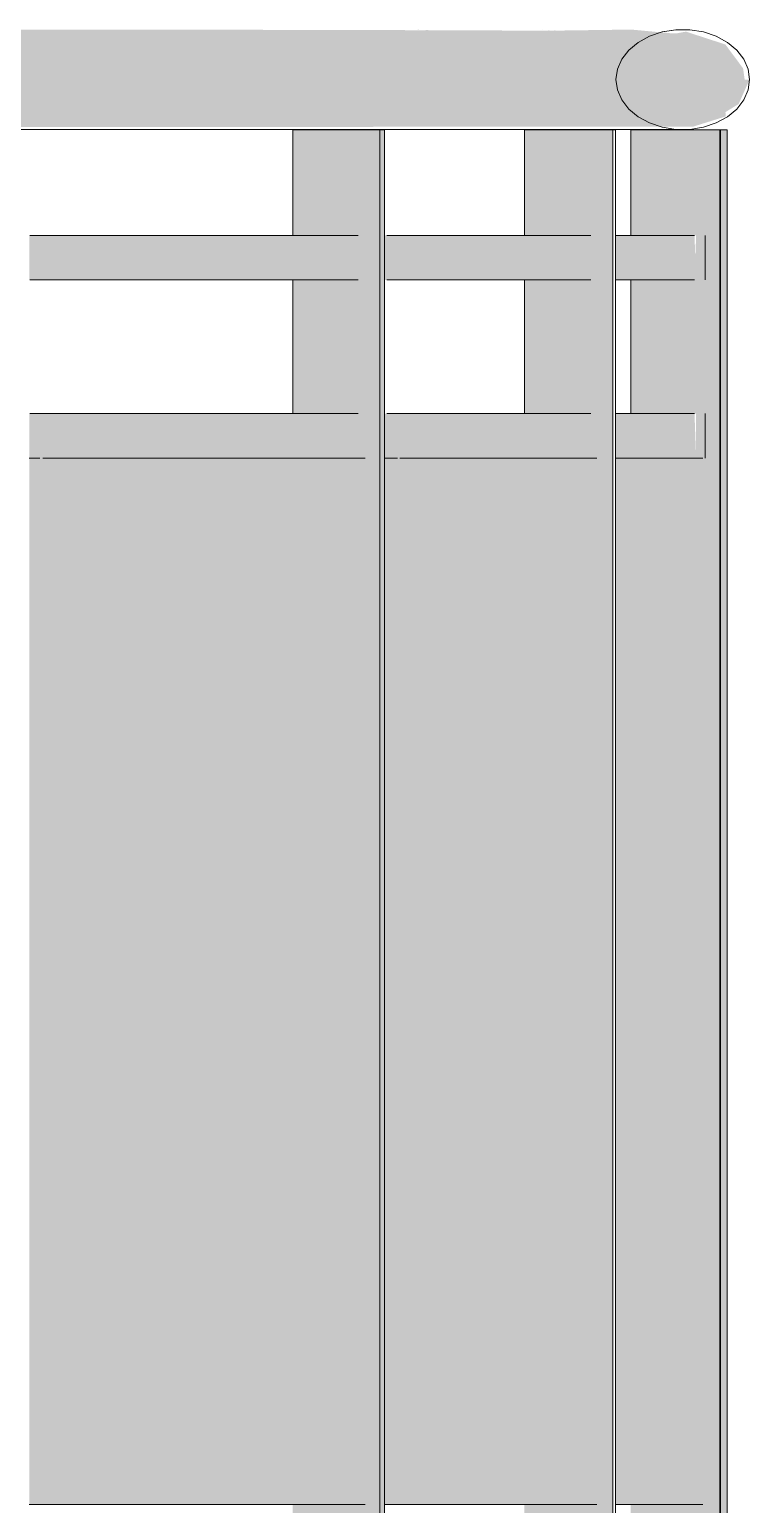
# Model space of a CAD drawing. Header units: inches. Extents: x 21380 to 98133, y -290 to 853.
# Drawn here: x 32606.87 to 32623.04, y 4 to 37.12 of the extents above; entities that cross this region are included whole.
import ezdxf

# ---------------------------------------------------------------- set-up
doc = ezdxf.new("R2010")
doc.units = ezdxf.units.IN
doc.header["$MEASUREMENT"] = 0
doc.layers.add('A-FLOR-HRAL', color=11, linetype='Continuous', lineweight=9)

# ---------------------------------------------------------------- blocks, each defined once
blk = doc.blocks.new('Railing - 2_ x 1_2_-V102-Building Section - North_South looking East _ Fitness Center')
at = {"layer": 'A-FLOR-HRAL'}
blk.add_hatch(color=256, dxfattribs=at).paths.add_polyline_path([(22266.9, 0), (22267.053, 0), (22267.053, 34.869), (22266.9, 34.869), (22266.9, 3.197)], flags=0)
for p, q in [((22267.053, 34.869), (22266.885, 34.869)), ((22267.053, 0), (22267.053, 34.869))]:
    blk.add_line(p, q, dxfattribs=at)
blk = doc.blocks.new('Railing - 2_ x 1_2_-V103-Building Section - North_South looking East _ Fitness Center')
at = {"layer": 'A-FLOR-HRAL'}
blk.add_hatch(color=256, dxfattribs=at).paths.add_polyline_path([(22265.857, 0), (22266.885, 0), (22266.885, 34.869), (22264.886, 34.869), (22264.886, 32.5), (22266.354, 32.5), (22266.317, 31.5), (22264.886, 31.5), (22264.886, 28.5), (22266.354, 28.5), (22266.354, 27.5), (22266.487, 27.5), (22266.487, 4), (22264.886, 4), (22264.886, 1), (22265.857, 1)], flags=0)
for p, q in [((22266.885, 34.869), (22264.886, 34.869)), ((22264.886, 32.501), (22264.886, 34.869)), ((22266.9, 34.869), (22266.885, 34.869)), ((22266.885, 0), (22266.885, 34.869)), ((22266.9, 34.869), (22266.9, 0)), ((22264.886, 28.5), (22264.886, 31.5))]:
    blk.add_line(p, q, dxfattribs=at)
blk = doc.blocks.new('Railing - 2_ 8_-V104-Building Section - North_South looking East _ Fitness Center')
at = {"layer": 'A-FLOR-HRAL'}
blk.add_hatch(color=256, dxfattribs=at).paths.add_polyline_path([(22266.487, 4), (22266.487, 27.5), (22264.541, 27.5), (22264.541, 4)], flags=0)
for p, q in [((22266.504, 27.5), (22266.265, 27.5)), ((22264.541, 4), (22266.504, 4))]:
    blk.add_line(p, q, dxfattribs=at)
blk = doc.blocks.new('Railing - 2_ x 1_2_-V105-Building Section - North_South looking East _ Fitness Center')
at = {"layer": 'A-FLOR-HRAL'}
blk.add_hatch(color=256, dxfattribs=at).paths.add_polyline_path([(22264.185, 0), (22264.482, 0), (22264.482, 34.869), (22262.496, 34.869), (22262.496, 32.5), (22263.936, 32.5), (22263.936, 31.5), (22262.496, 31.5), (22262.496, 28.5), (22263.936, 28.5), (22263.936, 27.5), (22264.087, 27.5), (22264.087, 4), (22262.496, 4), (22262.496, 1), (22263.437, 1), (22263.437, 0)], flags=0)
for p, q in [((22264.482, 34.869), (22262.496, 34.869)), ((22262.496, 32.501), (22262.496, 34.869)), ((22264.541, 34.869), (22264.482, 34.869)), ((22264.482, 0), (22264.482, 34.869)), ((22264.541, 34.869), (22264.541, 0)), ((22262.496, 28.5), (22262.496, 31.5))]:
    blk.add_line(p, q, dxfattribs=at)
blk = doc.blocks.new('Railing - 2_ 8_-V106-Building Section - North_South looking East _ Fitness Center')
at = {"layer": 'A-FLOR-HRAL'}
blk.add_hatch(color=256, dxfattribs=at).paths.add_polyline_path([(22259.352, 4), (22264.087, 4), (22264.087, 27.5), (22259.352, 27.5), (22259.352, 8.081)], flags=0)
for p, q in [((22259.643, 27.5), (22259.352, 27.5)), ((22264.124, 27.5), (22263.412, 27.5)), ((22259.352, 4), (22264.124, 4))]:
    blk.add_line(p, q, dxfattribs=at)
blk = doc.blocks.new('Railing - 2_ x 1_2_-V107-Building Section - North_South looking East _ Fitness Center')
at = {"layer": 'A-FLOR-HRAL'}
for points in [[(22258.859, 0), (22259.249, 0), (22259.249, 34.869), (22257.291, 34.869), (22257.291, 32.5), (22258.717, 32.5), (22258.717, 31.5), (22257.291, 31.5), (22257.291, 28.5), (22258.717, 28.5), (22258.717, 27.5), (22258.859, 27.5), (22258.859, 4), (22257.291, 4), (22257.291, 1), (22258.239, 1), (22258.239, 0)], [(22259.343, 0), (22259.352, 0), (22259.343, 34.869), (22259.249, 34.869), (22259.249, 0)]]:
    blk.add_hatch(color=256, dxfattribs=at).paths.add_polyline_path(points, flags=0)
for p, q in [((22259.249, 34.869), (22257.291, 34.869)), ((22257.291, 32.501), (22257.291, 34.869)), ((22259.352, 34.869), (22259.249, 34.869)), ((22259.249, 0), (22259.249, 34.869)), ((22259.352, 34.869), (22259.352, 0)), ((22257.291, 28.5), (22257.291, 31.5))]:
    blk.add_line(p, q, dxfattribs=at)
blk = doc.blocks.new('Railing - 2_ 8_-V108-Building Section - North_South looking East _ Fitness Center')
at = {"layer": 'A-FLOR-HRAL'}
blk.add_hatch(color=256, dxfattribs=at).paths.add_polyline_path([(22251.373, 4), (22258.859, 4), (22258.859, 27.5), (22251.373, 27.5), (22251.373, 17.849)], flags=0)
for p, q in [((22251.611, 27.5), (22251.373, 27.5)), ((22258.916, 27.5), (22258.101, 27.5)), ((22251.373, 4), (22258.916, 4))]:
    blk.add_line(p, q, dxfattribs=at)
blk = doc.blocks.new('Railing - Railing-939582-Building Section - North_South looking East _ Fitness Center')
at = {"layer": 'A-FLOR-HRAL'}
h = blk.add_hatch(color=256, dxfattribs=at)
h.paths.add_polyline_path([(21906.053, 36.9), (21917.177, 36.984), (21923.628, 37.124), (21906.053, 37.07), (21906.053, 36.904)], flags=0)
h.paths.add_polyline_path([(22263.4, 37.091), (22262.814, 37.122), (22263.338, 37.092)], flags=0)
h.paths.add_polyline_path([(22232.579, 37.092), (22237.2, 37.108), (22232.26, 37.096)], flags=0)
h.paths.add_polyline_path([(22260.66, 37.098), (22259.98, 37.122), (22260.545, 37.098)], flags=0)
h.paths.add_polyline_path([(22191.77, 37.108), (22195.228, 37.117), (22191.687, 37.108)], flags=0)
h.paths.add_polyline_path([(22170.559, 37.124), (22170.559, 37.124), (22169.306, 37.124)], flags=0)
for points in [[(22267.314, 36), (22267.444, 36), (22267.408, 36.253), (22267.01, 36.788), (22266.127, 37.076), (22265.931, 37.041), (22265.761, 37.042), (22264.895, 37.123), (22263.126, 37.098), (22259.343, 37.111), (22253.308, 37.124), (22220.609, 37.117), (22195.087, 37.117), (21939.789, 36.998), (21943.396, 36.813), (21945.582, 36.6), (21947.641, 36), (22267.231, 36)], [(21975.626, 34.875), (22171.314, 34.876), (22265.4, 34.943), (22266.003, 34.943), (22266.29, 34.944), (22267.017, 35.172), (22267.013, 35.27), (22267.309, 35.451), (22267.553, 36), (21947.641, 36), (21944.631, 35.301), (21939.789, 35.001), (21936.643, 34.916), (21939.789, 34.884), (21973.681, 34.875)]]:
    blk.add_hatch(color=256, dxfattribs=at).paths.add_polyline_path(points, flags=0)
h = blk.add_hatch(color=256, dxfattribs=at)
h.paths.add_polyline_path([(21937.795, 31.5), (21948.503, 31.5), (21948.503, 32.5), (21937.795, 32.5)], flags=0)
h.paths.add_polyline_path([(22266.317, 31.5), (22266.354, 31.5), (22266.317, 32.5), (22264.541, 32.5), (22264.541, 31.5), (22265.61, 31.5)], flags=0)
h.paths.add_polyline_path([(21949.062, 31.5), (21980.109, 31.5), (21980.109, 32.5), (21949.062, 32.5), (21949.062, 32.369)], flags=0)
h.paths.add_polyline_path([(22263.936, 31.5), (22263.936, 32.5), (22259.352, 32.5), (22259.352, 31.5), (22262.788, 31.5)], flags=0)
h.paths.add_polyline_path([(21980.711, 31.5), (22011.133, 31.5), (22011.133, 32.5), (21980.711, 32.5), (21980.711, 31.832)], flags=0)
h.paths.add_polyline_path([(22258.717, 31.5), (22258.717, 32.5), (22251.373, 32.5), (22251.373, 31.5), (22258.101, 31.5)], flags=0)
h.paths.add_polyline_path([(22011.77, 31.5), (22041.329, 31.5), (22041.329, 32.5), (22011.77, 32.5), (22011.77, 32.293)], flags=0)
h.paths.add_polyline_path([(22250.71, 31.5), (22250.71, 32.5), (22240.667, 32.5), (22240.667, 31.5), (22249.659, 31.5)], flags=0)
h.paths.add_polyline_path([(22041.995, 31.5), (22070.448, 31.5), (22070.448, 32.5), (22041.995, 32.5), (22041.995, 31.756)], flags=0)
h.paths.add_polyline_path([(22239.968, 31.5), (22239.968, 32.5), (22227.319, 32.479), (22227.319, 31.5), (22238.406, 31.5)], flags=0)
h.paths.add_polyline_path([(22071.145, 31.5), (22098.29, 31.5), (22098.29, 32.5), (22071.145, 32.5), (22071.145, 32.218)], flags=0)
h.paths.add_polyline_path([(22226.622, 31.5), (22226.622, 32.5), (22211.435, 32.5), (22211.435, 31.5), (22221.332, 31.5)], flags=0)
h.paths.add_polyline_path([(22098.993, 31.5), (22124.581, 31.5), (22124.581, 32.5), (22098.993, 32.5), (22098.993, 31.681)], flags=0)
h.paths.add_polyline_path([(22207.876, 31.5), (22210.697, 31.5), (22210.697, 32.5), (22193.139, 32.5), (22193.139, 31.5), (22201.242, 31.5)], flags=0)
h.paths.add_polyline_path([(22125.317, 31.5), (22149.198, 31.533), (22149.198, 32.5), (22125.317, 32.5), (22125.317, 32.146)], flags=0)
h.paths.add_polyline_path([(22192.429, 31.5), (22192.429, 32.5), (22172.576, 32.5), (22172.576, 31.5), (22191.559, 31.5)], flags=0)
h.paths.add_polyline_path([(22149.909, 31.5), (22171.826, 31.5), (22171.826, 32.5), (22149.909, 32.5), (22149.909, 31.608)], flags=0)
h = blk.add_hatch(color=256, dxfattribs=at)
h.paths.add_polyline_path([(21948.503, 27.5), (21948.503, 28.5), (21937.795, 28.5), (21937.795, 27.5), (21944.268, 27.5)], flags=0)
h.paths.add_polyline_path([(21949.062, 27.5), (21980.109, 27.5), (21980.109, 28.5), (21949.062, 28.5), (21949.062, 27.617)], flags=0)
h.paths.add_polyline_path([(21980.711, 27.5), (22011.133, 27.5), (22011.133, 28.5), (21980.711, 28.5), (21980.711, 27.617)], flags=0)
h.paths.add_polyline_path([(22266.317, 27.5), (22266.354, 27.5), (22266.317, 28.5), (22264.541, 28.5), (22264.541, 27.5), (22266.265, 27.5)], flags=0)
h.paths.add_polyline_path([(22263.412, 27.5), (22263.936, 27.5), (22263.936, 28.5), (22259.352, 28.5), (22259.352, 27.5), (22262.788, 27.5)], flags=0)
h.paths.add_polyline_path([(22011.77, 27.5), (22041.329, 27.5), (22041.329, 28.5), (22011.77, 28.5), (22011.77, 27.617)], flags=0)
h.paths.add_polyline_path([(22041.995, 27.5), (22070.448, 27.5), (22070.448, 28.5), (22041.995, 28.5), (22041.995, 27.617)], flags=0)
h.paths.add_polyline_path([(22258.178, 27.5), (22258.717, 27.5), (22258.717, 28.5), (22251.373, 28.5), (22251.373, 27.5), (22258.101, 27.5)], flags=0)
h.paths.add_polyline_path([(22071.145, 27.5), (22098.29, 27.5), (22098.29, 28.5), (22071.145, 28.5), (22071.145, 27.617)], flags=0)
h.paths.add_polyline_path([(22249.426, 27.5), (22250.71, 27.5), (22250.71, 28.5), (22240.667, 28.5), (22240.667, 27.5), (22247.628, 27.5)], flags=0)
h.paths.add_polyline_path([(22098.993, 27.5), (22124.581, 27.5), (22124.581, 28.5), (22098.993, 28.5), (22098.993, 27.617)], flags=0)
h.paths.add_polyline_path([(22238.831, 27.5), (22239.968, 27.5), (22239.968, 28.5), (22227.319, 28.479), (22227.319, 27.5), (22238.406, 27.5)], flags=0)
h.paths.add_polyline_path([(22224.629, 27.5), (22226.622, 27.5), (22226.622, 28.5), (22211.435, 28.5), (22211.435, 27.5), (22221.332, 27.5)], flags=0)
h.paths.add_polyline_path([(22125.317, 27.5), (22149.198, 27.533), (22149.198, 28.5), (22125.317, 28.5), (22125.317, 27.617)], flags=0)
h.paths.add_polyline_path([(22207.876, 27.5), (22210.697, 27.5), (22210.697, 28.5), (22193.139, 28.5), (22193.139, 27.5), (22201.242, 27.5)], flags=0)
h.paths.add_polyline_path([(22149.909, 27.5), (22171.826, 27.5), (22171.826, 28.5), (22149.909, 28.5), (22149.909, 27.608)], flags=0)
h.paths.add_polyline_path([(22172.576, 27.5), (22192.429, 27.5), (22192.429, 28.5), (22172.576, 28.5), (22172.576, 27.617)], flags=0)
for p, q in [((22251.383, 32.5), (22258.759, 32.5)), ((22259.409, 32.5), (22263.985, 32.5)), ((22264.56, 32.5), (22266.317, 32.5)), ((22266.553, 31.5), (22266.553, 32.5)), ((22251.383, 31.5), (22258.759, 31.5)), ((22259.409, 31.5), (22263.985, 31.5)), ((22264.56, 31.5), (22266.317, 31.5)), ((22251.383, 28.5), (22258.759, 28.5)), ((22259.409, 28.5), (22263.985, 28.5)), ((22264.56, 28.5), (22266.317, 28.5)), ((22266.553, 27.5), (22266.553, 28.5)), ((22251.678, 27.5), (22258.101, 27.5)), ((22259.699, 27.5), (22263.467, 27.5)), ((22264.56, 27.5), (22266.317, 27.5))]:
    blk.add_line(p, q, dxfattribs=at)
at = {"layer": 'A-FLOR-HRAL', "flags": 128}
for points in [[(22267.553, 36), (22267.52, 36.234), (22267.423, 36.458), (22267.266, 36.661), (22267.057, 36.836), (22266.803, 36.974), (22266.516, 37.07), (22266.21, 37.119), (22265.896, 37.119), (22265.589, 37.07), (22265.303, 36.974), (22265.049, 36.836), (22264.839, 36.661), (22264.682, 36.458), (22264.586, 36.234), (22264.553, 36)], [(22265.596, 37.071), (22265.896, 37.119), (22266.21, 37.119), (22266.516, 37.07), (22266.803, 36.974), (22267.057, 36.836), (22267.266, 36.661), (22267.423, 36.458), (22267.52, 36.234), (22267.553, 36)], [(22264.553, 36), (22264.586, 35.766), (22264.682, 35.542), (22264.839, 35.339), (22265.049, 35.164), (22265.303, 35.026), (22265.589, 34.93), (22265.896, 34.881), (22266.21, 34.881), (22266.516, 34.93), (22266.803, 35.026), (22267.057, 35.164), (22267.266, 35.339), (22267.423, 35.542), (22267.52, 35.766), (22267.553, 36)], [(22267.553, 36), (22267.52, 35.766), (22267.423, 35.542), (22267.266, 35.339), (22267.057, 35.164), (22266.803, 35.026), (22266.516, 34.93), (22266.21, 34.881), (22265.896, 34.881), (22265.722, 34.909)], [(22222.003, 34.875), (22227.579, 34.875), (22232.798, 34.875), (22237.654, 34.875), (22242.141, 34.875), (22246.255, 34.875), (22249.99, 34.875), (22253.344, 34.875), (22256.311, 34.875), (22258.889, 34.875), (22261.075, 34.875), (22262.866, 34.875), (22264.261, 34.875), (22265.258, 34.875), (22265.855, 34.875), (22266.053, 34.875)], [(22251.916, 34.875), (22249.968, 34.875), (22246.23, 34.875), (22242.114, 34.875), (22238.011, 34.875)], [(22260.44, 34.875), (22258.874, 34.875), (22256.293, 34.875), (22253.738, 34.875)], [(22266.053, 34.875), (22265.853, 34.875), (22265.253, 34.875), (22264.254, 34.875), (22262.856, 34.875), (22262.497, 34.875)]]:
    blk.add_lwpolyline(points, dxfattribs=at)
for name in ['Railing - 2_ x 1_2_-V107-Building Section - North_South looking East _ Fitness Center', 'Railing - 2_ x 1_2_-V105-Building Section - North_South looking East _ Fitness Center', 'Railing - 2_ x 1_2_-V103-Building Section - North_South looking East _ Fitness Center', 'Railing - 2_ x 1_2_-V102-Building Section - North_South looking East _ Fitness Center', 'Railing - 2_ 8_-V108-Building Section - North_South looking East _ Fitness Center', 'Railing - 2_ 8_-V106-Building Section - North_South looking East _ Fitness Center', 'Railing - 2_ 8_-V104-Building Section - North_South looking East _ Fitness Center']:
    blk.add_blockref(name, (0, 0))

msp = doc.modelspace()

# ---------------------------------------------------------------- block references
at = {"layer": 'A-FLOR-HRAL'}
msp.add_blockref('Railing - Railing-939582-Building Section - North_South looking East _ Fitness Center', (10355.492, 0), dxfattribs=at)

doc.saveas('drawing.dxf')
